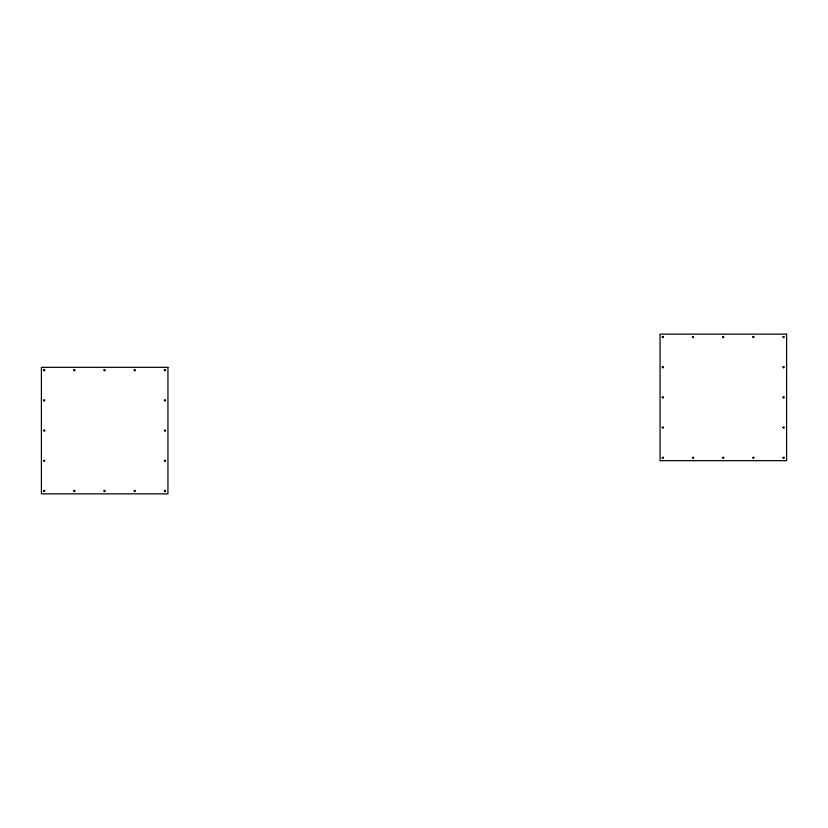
<?xml version="1.0" encoding="UTF-8"?>
<svg xmlns="http://www.w3.org/2000/svg" width="828" height="828" viewBox="0 0 828 828"><rect width="100%" height="100%" fill="white"/><g stroke="black" fill="none" stroke-linecap="round" stroke-linejoin="round"><path stroke-width="1.24" d="M43.594 370.033C44.474 372.797 45.737 368.087 43.594 370.033M43.594 400.224C44.474 402.988 45.737 398.278 43.594 400.224M43.594 430.415C44.474 433.168 45.737 428.459 43.594 430.415M43.594 460.596C44.474 463.359 45.737 458.65 43.594 460.596M43.594 490.787C44.474 493.55 45.737 488.841 43.594 490.787M73.785 370.033C74.665 372.797 75.928 368.087 73.785 370.033M73.785 490.787C74.665 493.55 75.928 488.841 73.785 490.787M103.966 370.033C104.856 372.797 106.119 368.087 103.966 370.033M103.966 490.787C104.856 493.55 106.119 488.841 103.966 490.787M134.157 370.033C135.036 372.797 136.299 368.087 134.157 370.033M134.157 490.787C135.036 493.55 136.299 488.841 134.157 490.787M164.348 370.033C165.227 372.797 166.49 368.087 164.348 370.033M164.348 400.224C165.227 402.988 166.49 398.278 164.348 400.224M164.348 430.415C165.227 433.168 166.49 428.459 164.348 430.415M164.348 460.596C165.227 463.359 166.49 458.65 164.348 460.596M164.348 490.787C165.227 493.55 166.49 488.841 164.348 490.787M662.255 336.841C663.145 339.604 664.408 334.895 662.255 336.841M662.255 367.032C663.145 369.785 664.408 365.076 662.255 367.032M662.255 397.212C663.145 399.976 664.408 395.266 662.255 397.212M662.255 427.403C663.145 430.167 664.408 425.457 662.255 427.403M662.255 457.594C663.145 460.347 664.408 455.638 662.255 457.594M692.446 336.841C693.336 339.604 694.599 334.895 692.446 336.841M692.446 457.594C693.336 460.347 694.599 455.638 692.446 457.594M722.637 336.841C723.517 339.604 724.779 334.895 722.637 336.841M722.637 457.594C723.517 460.347 724.779 455.638 722.637 457.594M752.818 336.841C753.708 339.604 754.97 334.895 752.818 336.841M752.818 457.594C753.708 460.347 754.97 455.638 752.818 457.594M783.009 336.841C783.899 339.604 785.161 334.895 783.009 336.841M783.009 367.032C783.899 369.785 785.161 365.076 783.009 367.032M783.009 397.212C783.899 399.976 785.161 395.266 783.009 397.212M783.009 427.403C783.899 430.167 785.161 425.457 783.009 427.403M783.009 457.594C783.899 460.347 785.161 455.638 783.009 457.594M786.6 334.139L660.061 334.139L660.061 460.668L786.6 460.668L786.6 334.139M167.939 367.332L41.4 367.332L41.4 493.861L167.939 493.861L167.939 367.332"/></g></svg>
